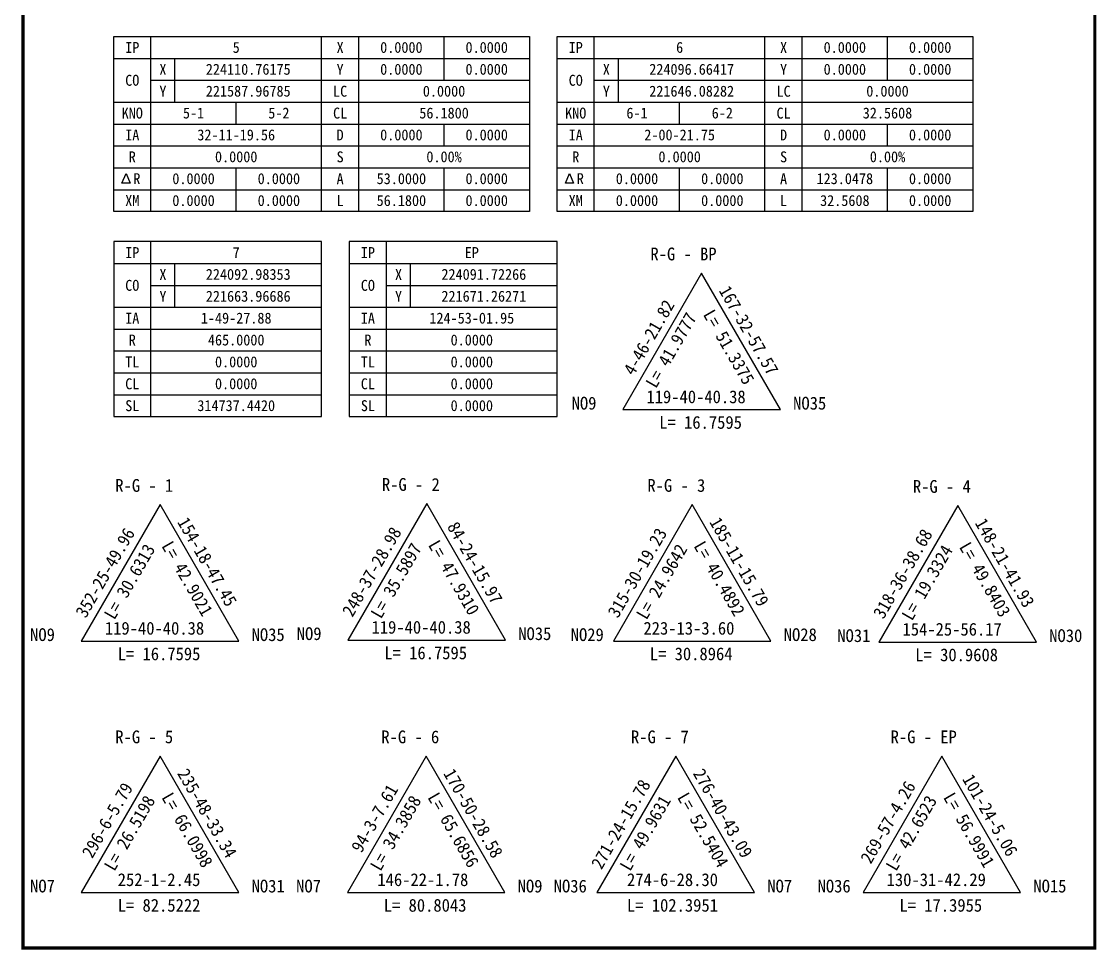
# Model space of a CAD drawing. Header units: metres. Extents: x 224482 to 226004, y 221373 to 222189.
# Drawn here: x 224481.9 to 224973.2, y 221373.1 to 221797.3 of the extents above; entities that cross this region are included whole.
import ezdxf
from ezdxf.enums import TextEntityAlignment as Align

# ---------------------------------------------------------------- set-up
doc = ezdxf.new("R2010")
doc.units = ezdxf.units.M
for name, color, linetype in [('CA-ALGN-TBSM', 2, 'Continuous'), ('CA-TABL-LIN1', 4, 'Continuous'), ('CA-TABL-LIN2', 1, 'Continuous'), ('CA-TABL-TEX2', 3, 'Continuous'), ('CV-SURV-LINE', 2, 'Continuous'), ('CV-SURV-TEXT', 3, 'Continuous'), ('CZ-LIN1', 7, 'Continuous')]:
    doc.layers.add(name, color=color, linetype=linetype)
doc.styles.add('GTXT', font='DotumChe.ttf')
doc.styles.add('Han_Romanstyle', font='DotumChe.ttf')

# ---------------------------------------------------------------- blocks, each defined once
blk = doc.blocks.new('CACTCRV')
at = {"layer": 'CA-TABL-LIN1'}
blk.add_line((-15.25, -20), (-15.25, 20), dxfattribs=at)
blk.add_lwpolyline([(-23.75, -20), (23.75, -20), (23.75, 20), (-23.75, 20)], close=True, dxfattribs=at)
at = {"layer": 'CA-TABL-LIN2'}
for p, q in [((-23.75, 15), (23.75, 15)), ((-9.75, 5), (-9.75, 15)), ((-15.25, 10), (23.75, 10)), ((-23.75, 5), (23.75, 5)), ((-23.75, 0), (23.75, 0)), ((-23.75, -5), (23.75, -5)), ((-23.75, -10), (23.75, -10)), ((-23.75, -15), (23.75, -15))]:
    blk.add_line(p, q, dxfattribs=at)
at = {"layer": 'CA-TABL-TEX2', "style": 'GTXT'}
for s, p in [('IP', (-19.5, 17.5)), ('X', (-12.5, 12.5)), ('CO', (-19.5, 10)), ('Y', (-12.5, 7.5)), ('IA', (-19.5, 2.5)), ('R', (-19.5, -2.5)), ('TL', (-19.5, -7.5)), ('CL', (-19.5, -12.5)), ('SL', (-19.5, -17.5))]:
    blk.add_text(s, height=2.5, dxfattribs=at).set_placement(p, align=Align.MIDDLE_CENTER)
at = {"layer": 'CA-TABL-TEX2', "style": 'GTXT', "flags": 4}
for tag, p in [('IPNO', (4.249999359919457, 17.50000162638025)), ('COX', (7, 12.5)), ('COY', (7, 7.5)), ('IA', (4.25, 2.5)), ('R', (4.25, -2.5)), ('TL', (4.25, -7.5)), ('CL', (4.25, -12.5)), ('SL', (4.25, -17.5))]:
    blk.add_attdef(tag, text='', height=2.5, dxfattribs=at).set_placement(p, align=Align.MIDDLE)
blk = doc.blocks.new('CACTSPR')
at = {"layer": 'CA-TABL-LIN1'}
for p, q in [((0, -20), (0, 20)), ((8.5, -20), (8.5, 20))]:
    blk.add_line(p, q, dxfattribs=at)
blk.add_lwpolyline([(47.4999999999709, -20), (-47.5, -20), (-47.5, 20), (47.4999999999709, 20)], close=True, dxfattribs=at)
blk.add_lwpolyline([(-39, -20), (-39, 20)], dxfattribs=at)
at = {"layer": 'CA-TABL-LIN2'}
for p, q in [((28, 10), (28, 20)), ((-47.5, 15), (47.4999999999709, 15)), ((-33.5, 5), (-33.5, 15)), ((-39, 10), (47.5, 10)), ((-47.5, 5), (47.4999999999709, 5)), ((-19.5, 0), (-19.5, 5)), ((-47.5, 0), (47.4999999999709, 0)), ((28, -5), (28, 0)), ((-47.5, -5), (47.4999999999709, -5)), ((-47.5, -10), (47.4999999999709, -10)), ((-19.5, -20), (-19.5, -10)), ((28, -20), (28, -10)), ((-47.5, -15), (47.4999999999709, -15))]:
    blk.add_line(p, q, dxfattribs=at)
at = {"layer": 'CA-TABL-TEX2'}
blk.add_lwpolyline([(-44.67101316927119, -11.30628069797876), (-43.72807519867274, -13.49389222546324), (-45.61395113986964, -13.49389222546324)], close=True, dxfattribs=at)
at = {"layer": 'CA-TABL-TEX2', "style": 'GTXT'}
for s, p in [('IP', (-43.25, 17.5)), ('X', (4.25, 17.5)), ('X', (-36.25, 12.5)), ('Y', (4.25, 12.5)), ('CO', (-43.25, 10)), ('Y', (-36.25, 7.5)), ('LC', (4.25, 7.5)), ('KNO', (-43.25, 2.5)), ('CL', (4.25, 2.5)), ('IA', (-43.25, -2.5)), ('D', (4.25, -2.5)), ('R', (-43.25, -7.5)), ('S', (4.25, -7.5)), ('A', (4.25, -12.5)), ('XM', (-43.25, -17.5)), ('L', (4.25, -17.5))]:
    blk.add_text(s, height=2.5, dxfattribs=at).set_placement(p, align=Align.MIDDLE_CENTER)
blk.add_text('R', height=2.5, dxfattribs=at).set_placement((-42.19743679772364, -12.48919197084615), align=Align.MIDDLE)
at = {"layer": 'CA-TABL-TEX2', "style": 'GTXT', "flags": 4}
for tag, p in [('IPNO', (-19.50000064008054, 17.50000162638025)), ('X1', (18.25, 17.5)), ('X2', (37.75, 17.5)), ('COX', (-16.75, 12.5)), ('Y1', (18.25, 12.5)), ('Y2', (37.75, 12.5)), ('COY', (-16.75, 7.5)), ('LC', (28, 7.5)), ('KNO1', (-29.25000064008054, 2.500001626380254)), ('KNO2', (-9.750000640080543, 2.500001626380254)), ('CL', (28, 2.5)), ('IA', (-19.50000064008054, -2.499998373619746)), ('D1', (18.25, -2.5)), ('D2', (37.75, -2.5)), ('R', (-19.50000064008054, -7.499998373619746)), ('S', (28, -7.5)), ('DR1', (-29.25000064008054, -12.49999837361975)), ('DR2', (-9.750000640080543, -12.49999837361975)), ('A1', (18.25, -12.5)), ('A2', (37.75, -12.5)), ('XM1', (-29.25000064008054, -17.49999837361975)), ('XM2', (-9.750000640080543, -17.49999837361975)), ('SL1', (18.25, -17.5)), ('SL2', (37.75, -17.5))]:
    blk.add_attdef(tag, text='', height=2.5, dxfattribs=at).set_placement(p, align=Align.MIDDLE)

msp = doc.modelspace()

# ---------------------------------------------------------------- linework, layer by layer
at = {"layer": 'CV-SURV-LINE'}
for points in [[(224792.7228878586, 221682.220536208), (224756.7228878586, 221619.864936208), (224828.7228878586, 221619.864936208)], [(224545.1909901373, 221576.4174115597), (224509.1909901373, 221514.0618115596), (224581.1909901373, 221514.0618115596)], [(224667.0655754326, 221576.8698592741), (224631.0655754326, 221514.5142592741), (224703.0655754326, 221514.5142592741)], [(224788.4177339461, 221576.4174115597), (224752.4177339461, 221514.0618115596), (224824.4177339461, 221514.0618115596)], [(224909.7698924596, 221575.9649638452), (224873.7698924596, 221513.6093638452), (224945.7698924596, 221513.6093638452)], [(224545.1909901373, 221461.4866391105), (224509.1909901373, 221399.1310391105), (224581.1909901373, 221399.1310391105)], [(224666.8043620417, 221461.4866391105), (224630.8043620417, 221399.1310391105), (224702.8043620417, 221399.1310391105)], [(224780.9048921355, 221461.4866391106), (224744.9048921355, 221399.1310391106), (224816.9048921355, 221399.1310391106)], [(224902.5182640399, 221461.4866391105), (224866.5182640399, 221399.1310391105), (224938.5182640399, 221399.1310391105)]]:
    msp.add_lwpolyline(points, close=True, dxfattribs=at)
at = {"layer": 'CZ-LIN1', "const_width": 1.5}
msp.add_lwpolyline([(224482.6087185693, 222160.4988828255), (224972.4702660186, 222160.4988828255), (224972.4702660186, 221373.8131992592), (224482.6087185693, 221373.8131992592)], close=True, dxfattribs=at)

# ---------------------------------------------------------------- block references
at = {"layer": 'CA-ALGN-TBSM'}
ref = msp.add_blockref('CACTSPR', (224618.99675209, 221750.3879660246), dxfattribs=dict(at, xscale=2, yscale=2, zscale=2))
ref.add_attrib('IPNO', '5', dxfattribs={"layer": 'CA-TABL-TEX2', "height": 5, "style": 'GTXT'}).set_placement((224579.9967508098, 221785.3879692774), align=Align.MIDDLE)
ref.add_attrib('COX', '224110.76175', dxfattribs={"layer": 'CA-TABL-TEX2', "height": 5, "style": 'GTXT'}).set_placement((224585.49675209, 221775.3879660246), align=Align.MIDDLE)
ref.add_attrib('COY', '221587.96785', dxfattribs={"layer": 'CA-TABL-TEX2', "height": 5, "style": 'GTXT'}).set_placement((224585.49675209, 221765.3879660246), align=Align.MIDDLE)
ref.add_attrib('KNO1', '5-1', dxfattribs={"layer": 'CA-TABL-TEX2', "height": 5, "style": 'GTXT'}).set_placement((224560.4967508098, 221755.3879692774), align=Align.MIDDLE)
ref.add_attrib('KNO2', '5-2', dxfattribs={"layer": 'CA-TABL-TEX2', "height": 5, "style": 'GTXT'}).set_placement((224599.4967508098, 221755.3879692774), align=Align.MIDDLE)
ref.add_attrib('IA', '32-11-19.56', dxfattribs={"layer": 'CA-TABL-TEX2', "height": 5, "style": 'GTXT'}).set_placement((224579.9967508098, 221745.3879692774), align=Align.MIDDLE)
ref.add_attrib('R', '0.0000', dxfattribs={"layer": 'CA-TABL-TEX2', "height": 5, "style": 'GTXT'}).set_placement((224579.9967508098, 221735.3879692774), align=Align.MIDDLE)
ref.add_attrib('DR1', '0.0000', dxfattribs={"layer": 'CA-TABL-TEX2', "height": 5, "style": 'GTXT'}).set_placement((224560.4967508098, 221725.3879692774), align=Align.MIDDLE)
ref.add_attrib('DR2', '0.0000', dxfattribs={"layer": 'CA-TABL-TEX2', "height": 5, "style": 'GTXT'}).set_placement((224599.4967508098, 221725.3879692774), align=Align.MIDDLE)
ref.add_attrib('XM1', '0.0000', dxfattribs={"layer": 'CA-TABL-TEX2', "height": 5, "style": 'GTXT'}).set_placement((224560.4967508098, 221715.3879692774), align=Align.MIDDLE)
ref.add_attrib('XM2', '0.0000', dxfattribs={"layer": 'CA-TABL-TEX2', "height": 5, "style": 'GTXT'}).set_placement((224599.4967508098, 221715.3879692774), align=Align.MIDDLE)
ref.add_attrib('X1', '0.0000', dxfattribs={"layer": 'CA-TABL-TEX2', "height": 5, "style": 'GTXT'}).set_placement((224655.49675209, 221785.3879660246), align=Align.MIDDLE)
ref.add_attrib('X2', '0.0000', dxfattribs={"layer": 'CA-TABL-TEX2', "height": 5, "style": 'GTXT'}).set_placement((224694.49675209, 221785.3879660246), align=Align.MIDDLE)
ref.add_attrib('Y1', '0.0000', dxfattribs={"layer": 'CA-TABL-TEX2', "height": 5, "style": 'GTXT'}).set_placement((224655.49675209, 221775.3879660246), align=Align.MIDDLE)
ref.add_attrib('Y2', '0.0000', dxfattribs={"layer": 'CA-TABL-TEX2', "height": 5, "style": 'GTXT'}).set_placement((224694.49675209, 221775.3879660246), align=Align.MIDDLE)
ref.add_attrib('LC', '0.0000', dxfattribs={"layer": 'CA-TABL-TEX2', "height": 5, "style": 'GTXT'}).set_placement((224674.99675209, 221765.3879660246), align=Align.MIDDLE)
ref.add_attrib('CL', '56.1800', dxfattribs={"layer": 'CA-TABL-TEX2', "height": 5, "style": 'GTXT'}).set_placement((224674.99675209, 221755.3879660246), align=Align.MIDDLE)
ref.add_attrib('D1', '0.0000', dxfattribs={"layer": 'CA-TABL-TEX2', "height": 5, "style": 'GTXT'}).set_placement((224655.49675209, 221745.3879660246), align=Align.MIDDLE)
ref.add_attrib('D2', '0.0000', dxfattribs={"layer": 'CA-TABL-TEX2', "height": 5, "style": 'GTXT'}).set_placement((224694.49675209, 221745.3879660246), align=Align.MIDDLE)
ref.add_attrib('S', '0.00%', dxfattribs={"layer": 'CA-TABL-TEX2', "height": 5, "style": 'GTXT'}).set_placement((224674.99675209, 221735.3879660246), align=Align.MIDDLE)
ref.add_attrib('A1', '53.0000', dxfattribs={"layer": 'CA-TABL-TEX2', "height": 5, "style": 'GTXT'}).set_placement((224655.49675209, 221725.3879660246), align=Align.MIDDLE)
ref.add_attrib('A2', '0.0000', dxfattribs={"layer": 'CA-TABL-TEX2', "height": 5, "style": 'GTXT'}).set_placement((224694.49675209, 221725.3879660246), align=Align.MIDDLE)
ref.add_attrib('SL1', '56.1800', dxfattribs={"layer": 'CA-TABL-TEX2', "height": 5, "style": 'GTXT'}).set_placement((224655.49675209, 221715.3879660246), align=Align.MIDDLE)
ref.add_attrib('SL2', '0.0000', dxfattribs={"layer": 'CA-TABL-TEX2', "height": 5, "style": 'GTXT'}).set_placement((224694.49675209, 221715.3879660246), align=Align.MIDDLE)
ref = msp.add_blockref('CACTSPR', (224821.6872894017, 221750.3879660247), dxfattribs=dict(at, xscale=2, yscale=2, zscale=2))
ref.add_attrib('IPNO', '6', dxfattribs={"layer": 'CA-TABL-TEX2', "height": 5, "style": 'GTXT'}).set_placement((224782.6872881215, 221785.3879692774), align=Align.MIDDLE)
ref.add_attrib('COX', '224096.66417', dxfattribs={"layer": 'CA-TABL-TEX2', "height": 5, "style": 'GTXT'}).set_placement((224788.1872894017, 221775.3879660247), align=Align.MIDDLE)
ref.add_attrib('COY', '221646.08282', dxfattribs={"layer": 'CA-TABL-TEX2', "height": 5, "style": 'GTXT'}).set_placement((224788.1872894017, 221765.3879660247), align=Align.MIDDLE)
ref.add_attrib('KNO1', '6-1', dxfattribs={"layer": 'CA-TABL-TEX2', "height": 5, "style": 'GTXT'}).set_placement((224763.1872881215, 221755.3879692774), align=Align.MIDDLE)
ref.add_attrib('KNO2', '6-2', dxfattribs={"layer": 'CA-TABL-TEX2', "height": 5, "style": 'GTXT'}).set_placement((224802.1872881215, 221755.3879692774), align=Align.MIDDLE)
ref.add_attrib('IA', '2-00-21.75', dxfattribs={"layer": 'CA-TABL-TEX2', "height": 5, "style": 'GTXT'}).set_placement((224782.6872881215, 221745.3879692774), align=Align.MIDDLE)
ref.add_attrib('R', '0.0000', dxfattribs={"layer": 'CA-TABL-TEX2', "height": 5, "style": 'GTXT'}).set_placement((224782.6872881215, 221735.3879692774), align=Align.MIDDLE)
ref.add_attrib('DR1', '0.0000', dxfattribs={"layer": 'CA-TABL-TEX2', "height": 5, "style": 'GTXT'}).set_placement((224763.1872881215, 221725.3879692774), align=Align.MIDDLE)
ref.add_attrib('DR2', '0.0000', dxfattribs={"layer": 'CA-TABL-TEX2', "height": 5, "style": 'GTXT'}).set_placement((224802.1872881215, 221725.3879692774), align=Align.MIDDLE)
ref.add_attrib('XM1', '0.0000', dxfattribs={"layer": 'CA-TABL-TEX2', "height": 5, "style": 'GTXT'}).set_placement((224763.1872881215, 221715.3879692774), align=Align.MIDDLE)
ref.add_attrib('XM2', '0.0000', dxfattribs={"layer": 'CA-TABL-TEX2', "height": 5, "style": 'GTXT'}).set_placement((224802.1872881215, 221715.3879692774), align=Align.MIDDLE)
ref.add_attrib('X1', '0.0000', dxfattribs={"layer": 'CA-TABL-TEX2', "height": 5, "style": 'GTXT'}).set_placement((224858.1872894017, 221785.3879660247), align=Align.MIDDLE)
ref.add_attrib('X2', '0.0000', dxfattribs={"layer": 'CA-TABL-TEX2', "height": 5, "style": 'GTXT'}).set_placement((224897.1872894017, 221785.3879660247), align=Align.MIDDLE)
ref.add_attrib('Y1', '0.0000', dxfattribs={"layer": 'CA-TABL-TEX2', "height": 5, "style": 'GTXT'}).set_placement((224858.1872894017, 221775.3879660247), align=Align.MIDDLE)
ref.add_attrib('Y2', '0.0000', dxfattribs={"layer": 'CA-TABL-TEX2', "height": 5, "style": 'GTXT'}).set_placement((224897.1872894017, 221775.3879660247), align=Align.MIDDLE)
ref.add_attrib('LC', '0.0000', dxfattribs={"layer": 'CA-TABL-TEX2', "height": 5, "style": 'GTXT'}).set_placement((224877.6872894017, 221765.3879660247), align=Align.MIDDLE)
ref.add_attrib('CL', '32.5608', dxfattribs={"layer": 'CA-TABL-TEX2', "height": 5, "style": 'GTXT'}).set_placement((224877.6872894017, 221755.3879660247), align=Align.MIDDLE)
ref.add_attrib('D1', '0.0000', dxfattribs={"layer": 'CA-TABL-TEX2', "height": 5, "style": 'GTXT'}).set_placement((224858.1872894017, 221745.3879660247), align=Align.MIDDLE)
ref.add_attrib('D2', '0.0000', dxfattribs={"layer": 'CA-TABL-TEX2', "height": 5, "style": 'GTXT'}).set_placement((224897.1872894017, 221745.3879660247), align=Align.MIDDLE)
ref.add_attrib('S', '0.00%', dxfattribs={"layer": 'CA-TABL-TEX2', "height": 5, "style": 'GTXT'}).set_placement((224877.6872894017, 221735.3879660247), align=Align.MIDDLE)
ref.add_attrib('A1', '123.0478', dxfattribs={"layer": 'CA-TABL-TEX2', "height": 5, "style": 'GTXT'}).set_placement((224858.1872894017, 221725.3879660247), align=Align.MIDDLE)
ref.add_attrib('A2', '0.0000', dxfattribs={"layer": 'CA-TABL-TEX2', "height": 5, "style": 'GTXT'}).set_placement((224897.1872894017, 221725.3879660247), align=Align.MIDDLE)
ref.add_attrib('SL1', '32.5608', dxfattribs={"layer": 'CA-TABL-TEX2', "height": 5, "style": 'GTXT'}).set_placement((224858.1872894017, 221715.3879660247), align=Align.MIDDLE)
ref.add_attrib('SL2', '0.0000', dxfattribs={"layer": 'CA-TABL-TEX2', "height": 5, "style": 'GTXT'}).set_placement((224897.1872894017, 221715.3879660247), align=Align.MIDDLE)
ref = msp.add_blockref('CACTCRV', (224571.49675209, 221656.6444292018), dxfattribs=dict(at, xscale=2, yscale=2, zscale=2))
ref.add_attrib('IPNO', '7', dxfattribs={"layer": 'CA-TABL-TEX2', "height": 5, "style": 'GTXT'}).set_placement((224579.9967508098, 221691.6444324546), align=Align.MIDDLE)
ref.add_attrib('COX', '224092.98353', dxfattribs={"layer": 'CA-TABL-TEX2', "height": 5, "style": 'GTXT'}).set_placement((224585.49675209, 221681.6444292018), align=Align.MIDDLE)
ref.add_attrib('COY', '221663.96686', dxfattribs={"layer": 'CA-TABL-TEX2', "height": 5, "style": 'GTXT'}).set_placement((224585.49675209, 221671.6444292018), align=Align.MIDDLE)
ref.add_attrib('IA', '1-49-27.88', dxfattribs={"layer": 'CA-TABL-TEX2', "height": 5, "style": 'GTXT'}).set_placement((224579.99675209, 221661.6444292018), align=Align.MIDDLE)
ref.add_attrib('R', '465.0000', dxfattribs={"layer": 'CA-TABL-TEX2', "height": 5, "style": 'GTXT'}).set_placement((224579.99675209, 221651.6444292018), align=Align.MIDDLE)
ref.add_attrib('TL', '0.0000', dxfattribs={"layer": 'CA-TABL-TEX2', "height": 5, "style": 'GTXT'}).set_placement((224579.99675209, 221641.6444292018), align=Align.MIDDLE)
ref.add_attrib('CL', '0.0000', dxfattribs={"layer": 'CA-TABL-TEX2', "height": 5, "style": 'GTXT'}).set_placement((224579.99675209, 221631.6444292018), align=Align.MIDDLE)
ref.add_attrib('SL', '314737.4420', dxfattribs={"layer": 'CA-TABL-TEX2', "height": 5, "style": 'GTXT'}).set_placement((224579.99675209, 221621.6444292018), align=Align.MIDDLE)
ref = msp.add_blockref('CACTCRV', (224679.1872894017, 221656.6444292018), dxfattribs=dict(at, xscale=2, yscale=2, zscale=2))
ref.add_attrib('IPNO', 'EP', dxfattribs={"layer": 'CA-TABL-TEX2', "height": 5, "style": 'GTXT'}).set_placement((224687.6872881215, 221691.6444324546), align=Align.MIDDLE)
ref.add_attrib('COX', '224091.72266', dxfattribs={"layer": 'CA-TABL-TEX2', "height": 5, "style": 'GTXT'}).set_placement((224693.1872894017, 221681.6444292018), align=Align.MIDDLE)
ref.add_attrib('COY', '221671.26271', dxfattribs={"layer": 'CA-TABL-TEX2', "height": 5, "style": 'GTXT'}).set_placement((224693.1872894017, 221671.6444292018), align=Align.MIDDLE)
ref.add_attrib('IA', '124-53-01.95', dxfattribs={"layer": 'CA-TABL-TEX2', "height": 5, "style": 'GTXT'}).set_placement((224687.6872894017, 221661.6444292018), align=Align.MIDDLE)
ref.add_attrib('R', '0.0000', dxfattribs={"layer": 'CA-TABL-TEX2', "height": 5, "style": 'GTXT'}).set_placement((224687.6872894017, 221651.6444292018), align=Align.MIDDLE)
ref.add_attrib('TL', '0.0000', dxfattribs={"layer": 'CA-TABL-TEX2', "height": 5, "style": 'GTXT'}).set_placement((224687.6872894017, 221641.6444292018), align=Align.MIDDLE)
ref.add_attrib('CL', '0.0000', dxfattribs={"layer": 'CA-TABL-TEX2', "height": 5, "style": 'GTXT'}).set_placement((224687.6872894017, 221631.6444292018), align=Align.MIDDLE)
ref.add_attrib('SL', '0.0000', dxfattribs={"layer": 'CA-TABL-TEX2', "height": 5, "style": 'GTXT'}).set_placement((224687.6872894017, 221621.6444292018), align=Align.MIDDLE)

# ---------------------------------------------------------------- texts
at = {"layer": 'CV-SURV-TEXT', "style": 'Han_Romanstyle'}
for s, p in [('R-G - BP', (224769.3228878587, 221688.070536208)), ('NO9', (224733.3228878587, 221619.864936208)), ('119-40-40.38', (224767.5093923091, 221622.789936208)), ('NO35', (224834.5728878587, 221619.864936208)), ('L= 16.7595', (224773.3593923092, 221611.089936208)), ('R-G - 1', (224524.7159901373, 221582.2674115597)), ('R-G - 2', (224646.5905754326, 221582.7198592741)), ('R-G - 3', (224767.9427339461, 221582.2674115597)), ('R-G - 4', (224889.2948924596, 221581.8149638452)), ('119-40-40.38', (224519.9774945877, 221516.9868115596)), ('119-40-40.38', (224641.8520798831, 221517.4392592741)), ('223-13-3.60', (224766.1292383966, 221516.9868115596)), ('154-25-56.17', (224884.5563969101, 221516.5343638452)), ('NO9', (224485.7909901373, 221514.0618115597)), ('NO35', (224587.0409901373, 221514.0618115597)), ('NO9', (224607.6655754326, 221514.5142592741)), ('NO35', (224708.9155754326, 221514.5142592741)), ('NO29', (224732.8922758081, 221514.0618115597)), ('NO28', (224830.2677339461, 221514.0618115597)), ('NO31', (224854.7431257983, 221513.6093638452)), ('NO30', (224951.6198924597, 221513.6093638452)), ('L= 16.7595', (224525.8274945877, 221505.2868115597)), ('L= 16.7595', (224647.7020798831, 221505.7392592741)), ('L= 30.8964', (224769.0542383966, 221505.2868115597)), ('L= 30.9608', (224890.4063969101, 221504.8343638452)), ('R-G - 5', (224524.7159901373, 221467.3366391106)), ('R-G - 6', (224646.3293620417, 221467.3366391106)), ('R-G - 7', (224760.4298921355, 221467.3366391106)), ('R-G - EP', (224879.1182640399, 221467.3366391106)), ('252-1-2.45', (224525.8274945877, 221402.0560391105)), ('146-22-1.78', (224644.5158664922, 221402.0560391105)), ('274-6-28.30', (224758.6163965859, 221402.0560391106)), ('130-31-42.29', (224877.3047684904, 221402.0560391105)), ('NO7', (224485.7909901373, 221399.1310391105)), ('NO31', (224587.0409901373, 221399.1310391105)), ('NO7', (224607.4043620417, 221399.1310391105)), ('NO9', (224708.6543620417, 221399.1310391105)), ('NO36', (224725.1300737424, 221399.1310391106)), ('NO7', (224822.7548921355, 221399.1310391106)), ('NO36', (224845.7460626934, 221399.1310391105)), ('NO15', (224944.3682640399, 221399.1310391105)), ('L= 82.5222', (224525.8274945877, 221390.3560391105)), ('L= 80.8043', (224647.4408664922, 221390.3560391105)), ('L= 102.3951', (224758.6163965859, 221390.3560391106)), ('L= 17.3955', (224883.1547684904, 221390.3560391105))]:
    msp.add_text(s, height=5.850000000000001, dxfattribs=at).set_placement(p)
for s, rotation, p in [('167-32-57.57', 299.9992953855042, (224800.4134625733, 221674.2761579381)), ('4-46-21.82', 60.00070461449584, (224761.7089483793, 221635.06429985)), ('L= 41.9777', 60.00070461449584, (224771.8415175453, 221629.2144244583)), ('L= 51.3375', 299.9992953855042, (224793.2058311032, 221663.3599979635)), ('154-18-47.45', 299.9992953855042, (224552.8815648519, 221568.4730332898)), ('185-11-15.79', 299.9992953855042, (224796.1083086608, 221568.4730332898)), ('148-21-41.93', 299.9992953855042, (224917.4604671743, 221568.0205855753)), ('352-25-49.96', 60.00070461449584, (224511.2521129621, 221524.1948906187)), ('248-37-28.98', 60.00070461449584, (224633.1266982575, 221524.6473383331)), ('84-24-15.97', 299.9992953855042, (224676.2186189952, 221566.3923387128)), ('315-30-19.23', 60.00070461449584, (224754.478856771, 221524.1948906187)), ('318-36-38.68', 60.00070461449584, (224875.8310152845, 221523.7424429042)), ('L= 47.9310', 299.9992953855042, (224667.5485186772, 221558.0093210296)), ('L= 30.6313', 60.00070461449584, (224524.3096198238, 221523.41129981)), ('L= 42.9021', 299.9992953855042, (224545.6739333818, 221557.5568733152)), ('L= 35.5897', 60.00070461449584, (224646.1842051192, 221523.8637475244)), ('L= 24.9642', 60.00070461449584, (224767.5363636327, 221523.41129981)), ('L= 40.4892', 299.9992953855042, (224788.9006771907, 221557.5568733152)), ('L= 19.3324', 60.00070461449584, (224888.8885221462, 221522.9588520955)), ('L= 49.8403', 299.9992953855042, (224910.2528357042, 221557.1044256007)), ('235-48-33.34', 299.9992953855042, (224552.8815648519, 221453.5422608407)), ('170-50-28.58', 299.9992953855042, (224674.4949367564, 221453.5422608407)), ('276-40-43.09', 299.9992953855042, (224788.5954668501, 221453.5422608407)), ('101-24-5.06', 299.9992953855042, (224911.6713076024, 221451.0091185492)), ('296-6-5.79', 60.00070461449584, (224514.1770506579, 221414.3304027525)), ('94-3-7.61', 60.00070461449584, (224637.2528914103, 221416.863545044)), ('271-24-15.78', 60.00070461449584, (224746.9660149603, 221409.2641181696)), ('269-57-4.26', 60.00070461449584, (224870.0418557127, 221411.797260461)), ('L= 26.5198', 60.00070461449584, (224524.3096198239, 221408.4805273608)), ('L= 66.0998', 299.9992953855042, (224545.6739333818, 221442.6261008661)), ('L= 34.3858', 60.00070461449584, (224645.9229917283, 221408.4805273608)), ('L= 65.6856', 299.9992953855042, (224667.2873052863, 221442.6261008661)), ('L= 49.9631', 60.00070461449584, (224760.0235218221, 221408.4805273609)), ('L= 52.5404', 299.9992953855042, (224781.38783538, 221442.6261008661)), ('L= 42.6523', 60.00070461449584, (224881.6368937265, 221408.4805273608)), ('L= 56.9991', 299.9992953855042, (224903.0012072845, 221442.6261008661))]:
    msp.add_text(s, height=5.850000000000001, rotation=rotation, dxfattribs=at).set_placement(p)

doc.saveas('drawing.dxf')
